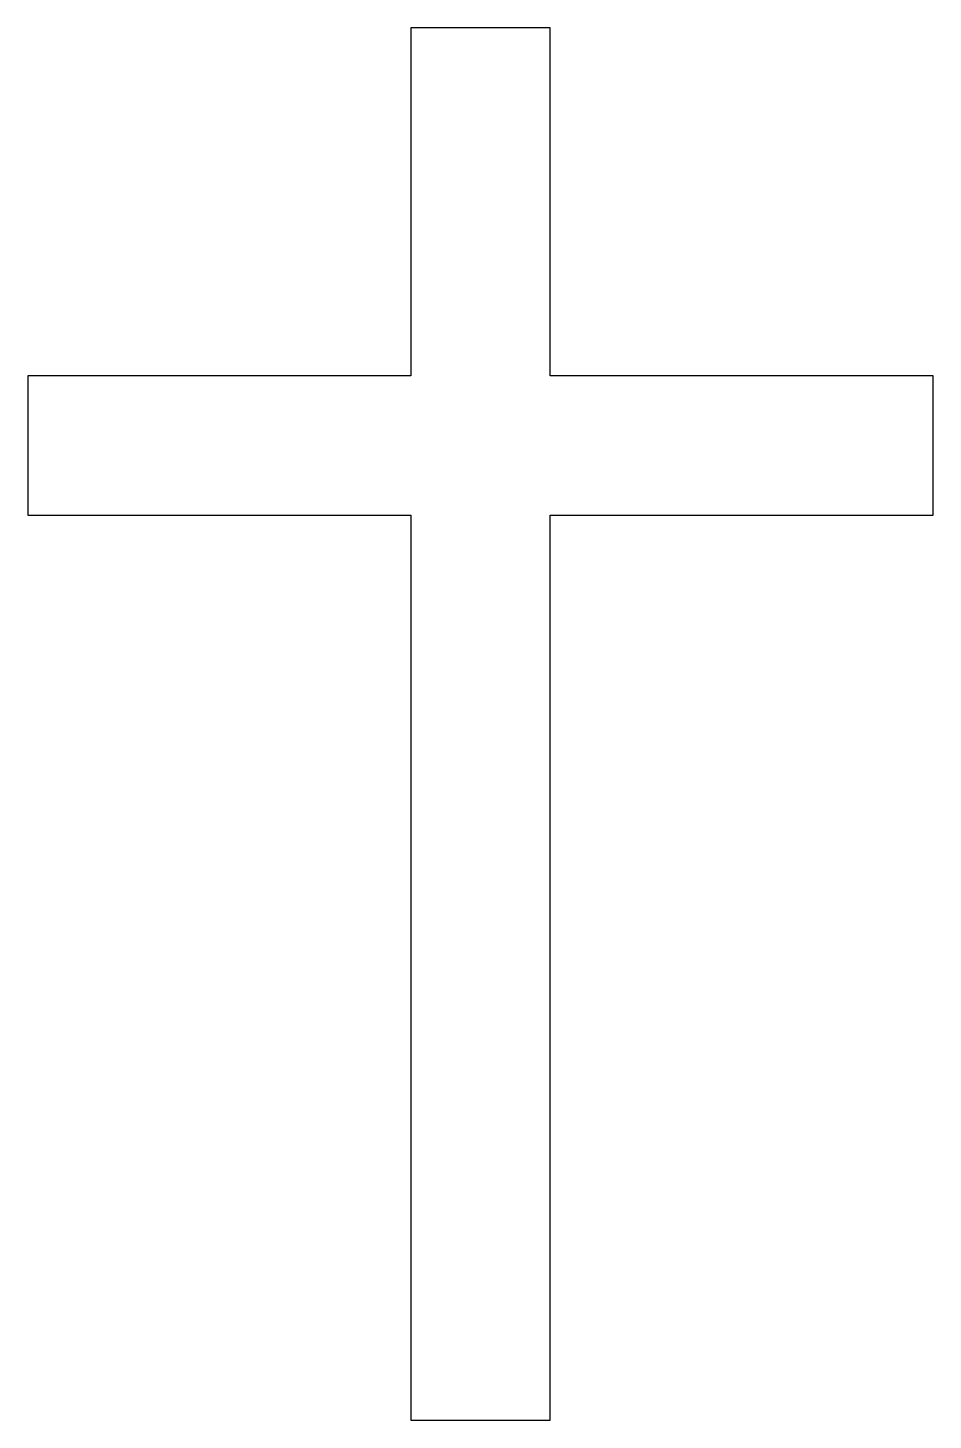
# Model space of a CAD drawing. Header units: millimetres. Extents: x -13 to 13, y -20 to 20.
import ezdxf

# ---------------------------------------------------------------- set-up
doc = ezdxf.new("R2010")
doc.units = ezdxf.units.MM
doc.layers.add('KRZYZ', color=7, linetype='Continuous')

msp = doc.modelspace()

# ---------------------------------------------------------------- linework, layer by layer
at = {"layer": 'KRZYZ'}
msp.add_lwpolyline([(-2, -20), (2, -20), (2, 6), (13, 6), (13, 10), (2, 10), (2, 20), (-2, 20), (-2, 10), (-13, 10), (-13, 6), (-2, 6)], close=True, dxfattribs=at)

doc.saveas('drawing.dxf')
